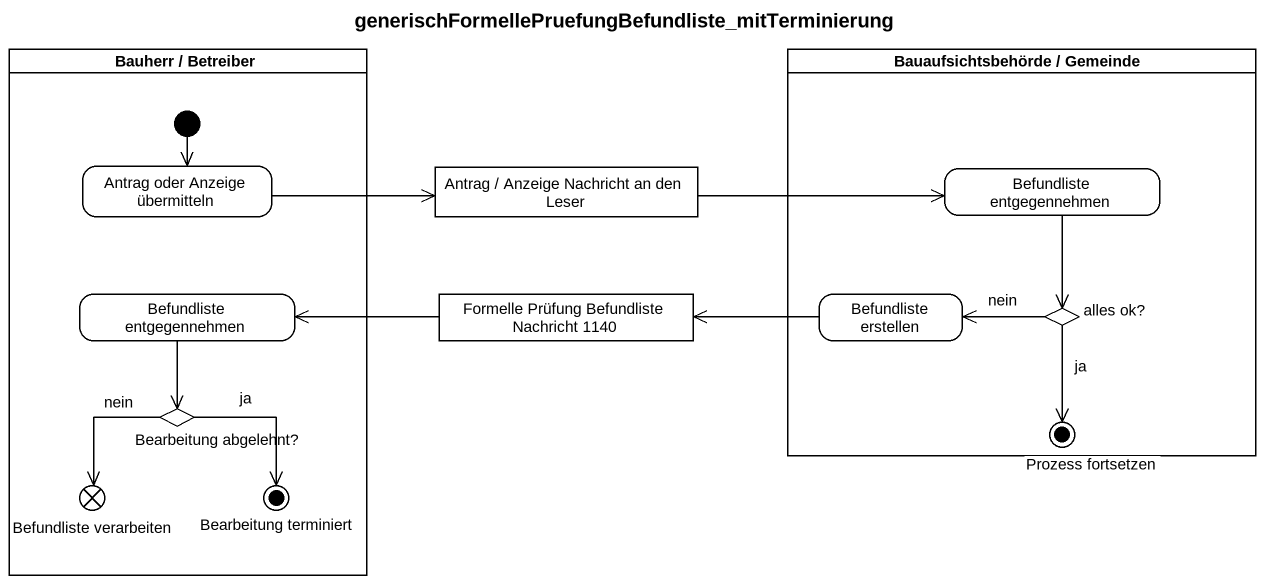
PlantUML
@startuml
title generischFormellePruefungBefundliste_mitTerminierung
hide empty description
state "Bauherr / Betreiber" as Bauherr_Betreiber <<partition>> {
  state "Antrag oder Anzeige übermitteln" as Antrag_oder_Anzeige
  state "Befundliste entgegennehmen" as Befundliste_entgegennehmen_2
  state "Bearbeitung abgelehnt?" as Bearbeitung_abgelehnt <<choice>>
  state "Befundliste verarbeiten" as Befundliste_verarbeiten <<end>>
  state "Bearbeitung terminiert" as Bearbeitung_terminiert <<end>>
  [*] --> Antrag_oder_Anzeige
}
state "Bauaufsichtsbehörde / Gemeinde" as Bauaufsichtsbehörde_Gemeinde <<partition>> {
  state "Befundliste entgegennehmen" as Befundliste_entgegennehmen
  state "Befundliste erstellen" as Befundliste_erstellen
  state "alles ok?" as alles_ok <<choice>>
  state "Prozess fortsetzen" as Prozess_fortsetzen <<end>>
}
state "Antrag / Anzeige Nachricht an den Leser" as Antrag_Anzeige_Nachricht_an <<object>>
state "Formelle Prüfung Befundliste Nachricht 1140" as Formelle_Prüfung <<object>>
Antrag_oder_Anzeige -right-> Antrag_Anzeige_Nachricht_an
Antrag_Anzeige_Nachricht_an -right-> Befundliste_entgegennehmen
Befundliste_entgegennehmen --> alles_ok
Befundliste_entgegennehmen_2 --> Bearbeitung_abgelehnt
Formelle_Prüfung -left-> Befundliste_entgegennehmen_2
Befundliste_erstellen -left-> Formelle_Prüfung
alles_ok -left-> Befundliste_erstellen : nein
alles_ok --> Prozess_fortsetzen : ja
Bearbeitung_abgelehnt --> Befundliste_verarbeiten : nein
Bearbeitung_abgelehnt --> Bearbeitung_terminiert : ja
@enduml
